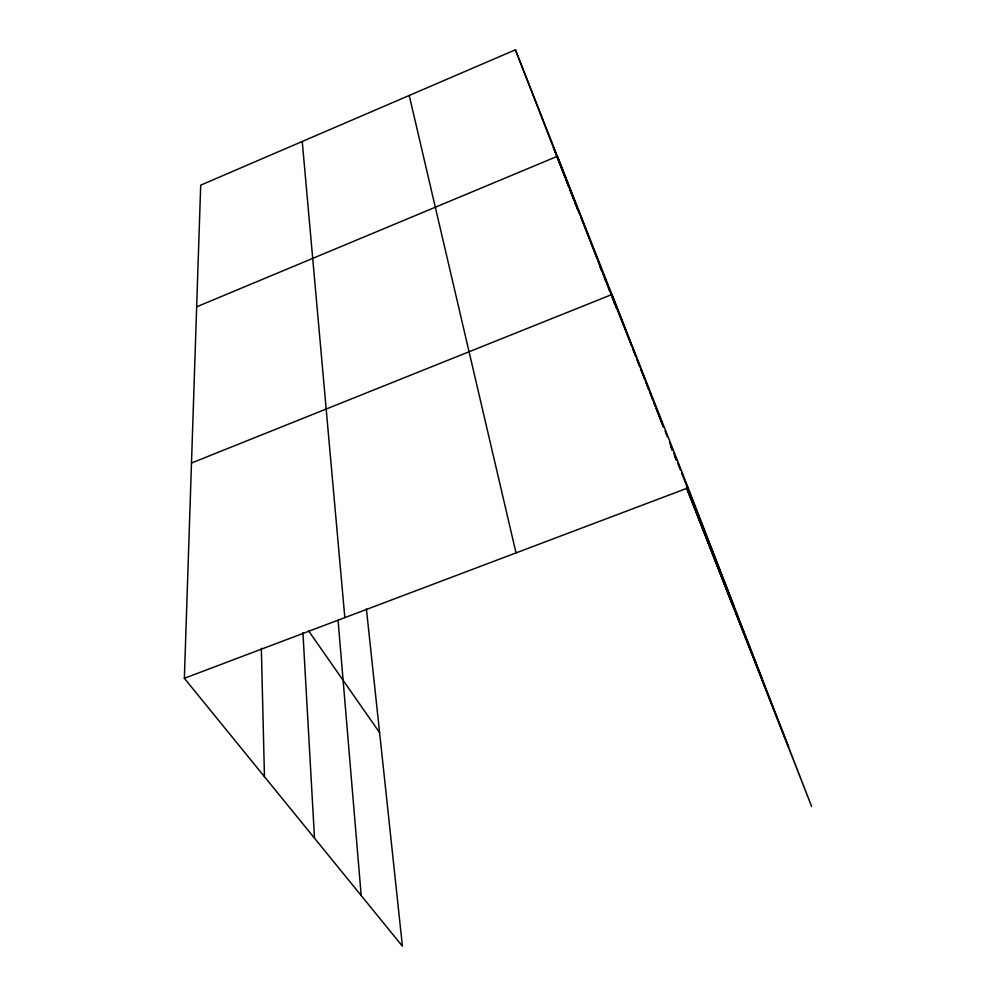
<?xml version="1.0" encoding="UTF-8"?>
<svg xmlns="http://www.w3.org/2000/svg" width="996" height="996" viewBox="0 0 996 996"><rect width="100%" height="100%" fill="white"/><g stroke="black" fill="none" stroke-linecap="round" stroke-linejoin="round"><path stroke-width="1.49" d="M366.404 608.979L402.421 946.2L184.36 678.288L200.694 185.156L515.393 49.8L688.199 487.816L811.64 806.499L686.369 487.729M196.66 306.818L557.411 156.285L597.513 259.495L581.017 217.626M191.493 463.028L611.942 294.505L655.405 406.505L653.7 402.172M184.36 678.288L688.199 487.816M308.536 630.767L379.613 732.645M575.9 204.641L553.166 146.91L564.906 177.101M577.033 207.529L579.884 214.738M604.883 278.22L607.722 285.429M608.855 288.305L611.693 295.513M612.826 298.402L631.564 345.961M632.697 348.849L635.535 356.058M636.668 358.934L639.507 366.142M640.64 369.03L644.624 379.115M645.757 381.991L648.595 389.199M649.728 392.088L652.567 399.296M663.361 426.711L655.978 407.949L663.274 426.786M665.067 431.031L667.345 436.808M669.611 442.585L672.462 449.794M673.595 452.682L676.433 459.903M677.579 462.791L680.417 470M681.55 472.888L733.853 605.668M599.866 266.33L601.559 270.651M603.837 276.415L605.531 280.735M607.797 286.499L609.502 290.82M611.768 296.584L614.607 303.78M670.532 445.934L672.238 450.229M686.916 487.567L762.189 678.836M686.754 488.003L788.508 746.776M670.594 445.623L672.275 449.968M674.529 455.757L676.209 460.115M686.829 487.467L732.11 604.124M605.307 279.552L607.535 285.279M614.208 302.473L616.437 308.212M515.393 49.8L552.593 145.466M566.014 179.977L568.816 187.161M569.936 190.037L573.845 200.096M574.966 202.972L577.755 210.156M409.232 95.467L516.028 552.905M302.249 141.469L344.828 617.62M338.067 620.247L361.199 895.566M302.933 632.684L314.512 838.196M261.338 648.272L264.463 776.706M603.75 275.332L598.073 260.927L603.638 275.257"/></g></svg>
